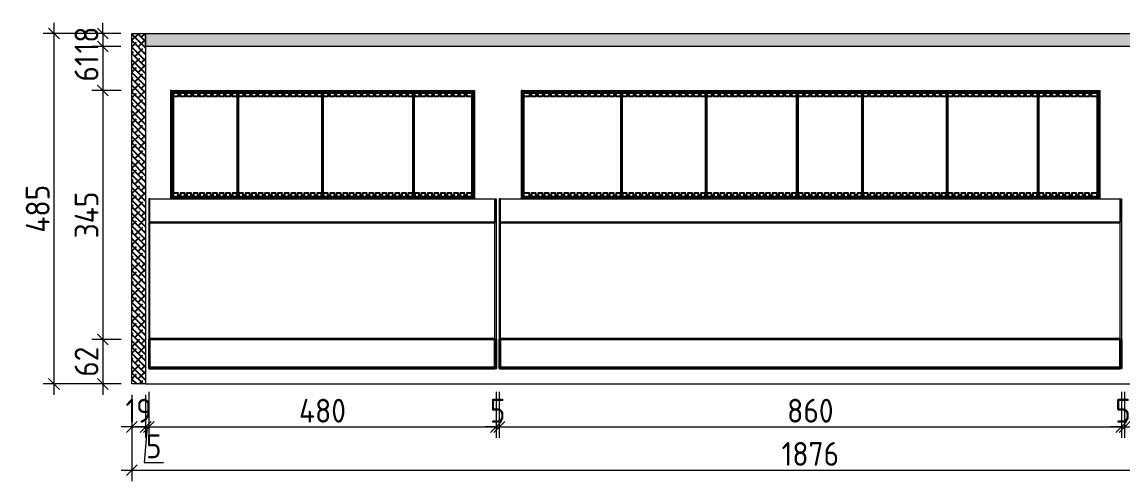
# Model space of a CAD drawing. Header units: millimetres. Extents: x 821127 to 828225, y -459861 to -454717.
# Drawn here: x 822189 to 823712, y -458760 to -458125 of the extents above; entities that cross this region are included whole.
import ezdxf

# ---------------------------------------------------------------- set-up
doc = ezdxf.new("R2010")
doc.units = ezdxf.units.MM
doc.header["$LTSCALE"] = 5
doc.header["$MEASUREMENT"] = 0
doc.header["$PDMODE"] = 35
for name, color, linetype in [('Acrylic - opal', 9, 'Continuous'), ('DIM-15', 1, 'Continuous'), ('HATCH', 8, 'Continuous')]:
    doc.layers.add(name, color=color, linetype=linetype)
doc.layers.add('MDF', color=41, linetype='Continuous', lineweight=0)
doc.layers.add('METAL', color=6, linetype='Continuous', lineweight=0)
doc.styles.add('ISOCP', font='isocp.shx')
doc.dimstyles.new('DL - 15', dxfattribs={"dimscale": 15, "dimtxt": 2.2, "dimasz": 1, "dimexe": 1, "dimexo": 1, "dimgap": 0.4, "dimtad": 1, "dimdec": 0, "dimdsep": 46, "dimtxsty": 'ISOCP', "dimblk": 'OBLIQUE', "dimcen": 0.5, "dimdle": 1, "dimclrd": 256, "dimclre": 256, "dimclrt": 2, "dimadec": 0, "dimazin": 2, "dimtfac": 1, "dimtdec": 0, "dimtix": 1, "dimtmove": 1, "dimatfit": 3, "dimldrblk": 'OPEN90', "dimfxl": 5, "dimfxlon": 1, "dimlwd": 9, "dimlwe": 9, "dimarcsym": 0})

# ---------------------------------------------------------------- blocks, each defined once
blk = doc.blocks.new('_OBLIQUE')
at = {"color": 0, "linetype": 'ByBlock', "lineweight": -2}
blk.add_line((-0.5, -0.5), (0.5, 0.5), dxfattribs=at)
blk = doc.blocks.new('*D53')
at = {"layer": 'Defpoints', "color": 0, "transparency": 16777216}
for p in [(822341.3, -458626), (824217.3, -458626), (824217.3, -458745.3)]:
    blk.add_point(p, dxfattribs=at)
at = {"layer": 'DIM-15', "lineweight": 9, "transparency": 16777216}
for p, q in [((822341.3, -458670.3), (822341.3, -458760.3)), ((824217.3, -458670.3), (824217.3, -458760.3)), ((822326.3, -458745.3), (824232.3, -458745.3))]:
    blk.add_line(p, q, dxfattribs=at)
at = {"layer": 'DIM-15', "lineweight": 9, "transparency": 16777216, "xscale": 15, "yscale": 15, "zscale": 15, "rotation": 180}
blk.add_blockref('_OBLIQUE', (822341.3, -458745.3), dxfattribs=at)
at = {"layer": 'DIM-15', "lineweight": 9, "transparency": 16777216, "xscale": 15, "yscale": 15, "zscale": 15}
blk.add_blockref('_OBLIQUE', (824217.3, -458745.3), dxfattribs=at)
at = {"layer": 'DIM-15', "color": 2, "transparency": 16777216, "insert": (823279.3, -458722.8), "char_height": 33, "attachment_point": 5, "style": 'ISOCP'}
blk.add_mtext('1876', dxfattribs=at)
blk = doc.blocks.new('_Open90')
at = {"color": 0, "linetype": 'ByBlock', "lineweight": -2}
for p, q in [((0, 0), (-1, 0)), ((-0.5, 0.5), (0, 0)), ((0, 0), (-0.5, -0.5))]:
    blk.add_line(p, q, dxfattribs=at)
blk = doc.blocks.new('*D54')
at = {"layer": 'Defpoints', "color": 0, "transparency": 16777216}
for p in [(822341.3, -458626), (822360.3, -458626), (822360.3, -458685.5)]:
    blk.add_point(p, dxfattribs=at)
at = {"layer": 'DIM-15', "lineweight": 9, "transparency": 16777216}
for p, q in [((822341.3, -458641), (822341.3, -458700.5)), ((822360.3, -458641), (822360.3, -458700.5)), ((822341.3, -458685.5), (822326.3, -458685.5)), ((822341.3, -458685.5), (822360.3, -458685.5)), ((822360.3, -458685.5), (822375.3, -458685.5))]:
    blk.add_line(p, q, dxfattribs=at)
at = {"layer": 'DIM-15', "lineweight": 9, "transparency": 16777216, "xscale": 15, "yscale": 15, "zscale": 15}
blk.add_blockref('_OBLIQUE', (822341.3, -458685.5), dxfattribs=at)
at = {"layer": 'DIM-15', "lineweight": 9, "transparency": 16777216, "xscale": 15, "yscale": 15, "zscale": 15, "rotation": 180}
blk.add_blockref('_OBLIQUE', (822360.3, -458685.5), dxfattribs=at)
at = {"layer": 'DIM-15', "color": 2, "transparency": 16777216, "insert": (822350.8, -458663), "char_height": 33, "attachment_point": 5, "style": 'ISOCP'}
blk.add_mtext('19', dxfattribs=at)
blk = doc.blocks.new('*D56')
at = {"layer": 'Defpoints', "color": 0, "transparency": 16777216}
for p in [(822341.3, -458564.4), (822301.1, -458626), (822341.3, -458626)]:
    blk.add_point(p, dxfattribs=at)
at = {"layer": 'DIM-15', "lineweight": 9, "transparency": 16777216}
for p, q in [((822301.1, -458549.4), (822301.1, -458641)), ((822326.3, -458564.4), (822286.1, -458564.4)), ((822326.3, -458626), (822286.1, -458626))]:
    blk.add_line(p, q, dxfattribs=at)
at = {"layer": 'DIM-15', "lineweight": 9, "transparency": 16777216, "xscale": 15, "yscale": 15, "zscale": 15}
for p, rotation in [((822301.1, -458564.4), 90), ((822301.1, -458626), 270)]:
    blk.add_blockref('_OBLIQUE', p, dxfattribs=dict(at, rotation=rotation))
at = {"layer": 'DIM-15', "color": 2, "transparency": 16777216, "insert": (822278.6, -458595.2), "char_height": 33, "attachment_point": 5, "rotation": 90, "style": 'ISOCP'}
blk.add_mtext('62', dxfattribs=at)
blk = doc.blocks.new('*D57')
at = {"layer": 'Defpoints', "color": 0, "transparency": 16777216}
for p in [(822341.3, -458141), (822233.6, -458626), (822341.3, -458626)]:
    blk.add_point(p, dxfattribs=at)
at = {"layer": 'DIM-15', "lineweight": 9, "transparency": 16777216}
for p, q in [((822233.6, -458126), (822233.6, -458641)), ((822308.6, -458141), (822218.6, -458141)), ((822308.6, -458626), (822218.6, -458626))]:
    blk.add_line(p, q, dxfattribs=at)
at = {"layer": 'DIM-15', "lineweight": 9, "transparency": 16777216, "xscale": 15, "yscale": 15, "zscale": 15}
for p, rotation in [((822233.6, -458141), 90), ((822233.6, -458626), 270)]:
    blk.add_blockref('_OBLIQUE', p, dxfattribs=dict(at, rotation=rotation))
at = {"layer": 'DIM-15', "color": 2, "transparency": 16777216, "insert": (822211.1, -458383.5), "char_height": 33, "attachment_point": 5, "rotation": 90, "style": 'ISOCP'}
blk.add_mtext('485', dxfattribs=at)
blk = doc.blocks.new('*D96')
at = {"layer": 'Defpoints', "color": 0, "transparency": 16777216}
for p in [(822360.3, -458626), (822364.8, -458626), (822364.8, -458685.5)]:
    blk.add_point(p, dxfattribs=at)
at = {"layer": 'DIM-15', "lineweight": 9, "transparency": 16777216}
for p, q in [((822360.3, -458641), (822360.3, -458700.5)), ((822364.8, -458641), (822364.8, -458700.5)), ((822360.3, -458685.5), (822345.3, -458685.5)), ((822362.5, -458685.5), (822358.3, -458734.7)), ((822360.3, -458685.5), (822364.8, -458685.5)), ((822360.3, -458685.5), (822364.8, -458685.5)), ((822364.8, -458685.5), (822379.8, -458685.5)), ((822358.3, -458734.7), (822384.8, -458734.7))]:
    blk.add_line(p, q, dxfattribs=at)
at = {"layer": 'DIM-15', "lineweight": 9, "transparency": 16777216, "xscale": 15, "yscale": 15, "zscale": 15}
blk.add_blockref('_OBLIQUE', (822360.3, -458685.5), dxfattribs=at)
at = {"layer": 'DIM-15', "lineweight": 9, "transparency": 16777216, "xscale": 15, "yscale": 15, "zscale": 15, "rotation": 180}
blk.add_blockref('_OBLIQUE', (822364.8, -458685.5), dxfattribs=at)
at = {"layer": 'DIM-15', "color": 2, "transparency": 16777216, "insert": (822371.5, -458712.2), "char_height": 33, "attachment_point": 5, "style": 'ISOCP'}
blk.add_mtext('5', dxfattribs=at)
blk = doc.blocks.new('*D58')
at = {"layer": 'Defpoints', "color": 0, "transparency": 16777216}
for p in [(822341.26119, -458141.04624), (822301.11093, -458159.04624), (822341.26119, -458159.04624)]:
    blk.add_point(p, dxfattribs=at)
at = {"layer": 'DIM-15', "lineweight": 9, "transparency": 16777216}
for p, q in [((822301.11093, -458141.04624), (822301.11093, -458126.04624)), ((822326.26119, -458141.04624), (822286.11093, -458141.04624)), ((822301.11093, -458141.04624), (822301.11093, -458159.04624)), ((822326.26119, -458159.04624), (822286.11093, -458159.04624)), ((822301.11093, -458159.04624), (822301.11093, -458174.04624))]:
    blk.add_line(p, q, dxfattribs=at)
at = {"layer": 'DIM-15', "lineweight": 9, "transparency": 16777216, "xscale": 15, "yscale": 15, "zscale": 15}
for p, rotation in [((822301.11093, -458141.04624), 270), ((822301.11093, -458159.04624), 90)]:
    blk.add_blockref('_OBLIQUE', p, dxfattribs=dict(at, rotation=rotation))
at = {"layer": 'DIM-15', "color": 2, "transparency": 16777216, "insert": (822278.61093, -458150.04624), "char_height": 33, "attachment_point": 5, "rotation": 90, "style": 'ISOCP'}
blk.add_mtext('18', dxfattribs=at)
blk = doc.blocks.new('*D59')
at = {"layer": 'Defpoints', "color": 0, "transparency": 16777216}
for p in [(822341.26119, -458159.04624), (822301.11093, -458219.81662), (822341.26119, -458219.81662)]:
    blk.add_point(p, dxfattribs=at)
at = {"layer": 'DIM-15', "lineweight": 9, "transparency": 16777216}
for p, q in [((822301.11093, -458144.04624), (822301.11093, -458234.81662)), ((822326.26119, -458159.04624), (822286.11093, -458159.04624)), ((822326.26119, -458219.81662), (822286.11093, -458219.81662))]:
    blk.add_line(p, q, dxfattribs=at)
at = {"layer": 'DIM-15', "lineweight": 9, "transparency": 16777216, "xscale": 15, "yscale": 15, "zscale": 15}
for p, rotation in [((822301.11093, -458159.04624), 90), ((822301.11093, -458219.81662), 270)]:
    blk.add_blockref('_OBLIQUE', p, dxfattribs=dict(at, rotation=rotation))
at = {"layer": 'DIM-15', "color": 2, "transparency": 16777216, "insert": (822278.61093, -458189.43143), "char_height": 33, "attachment_point": 5, "rotation": 90, "style": 'ISOCP'}
blk.add_mtext('61', dxfattribs=at)
blk = doc.blocks.new('*D60')
at = {"layer": 'Defpoints', "color": 0, "transparency": 16777216}
for p in [(822341.3, -458219.8), (822301.1, -458564.4), (822341.3, -458564.4)]:
    blk.add_point(p, dxfattribs=at)
at = {"layer": 'DIM-15', "lineweight": 9, "transparency": 16777216}
for p, q in [((822301.1, -458204.8), (822301.1, -458579.4)), ((822326.3, -458219.8), (822286.1, -458219.8)), ((822326.3, -458564.4), (822286.1, -458564.4))]:
    blk.add_line(p, q, dxfattribs=at)
at = {"layer": 'DIM-15', "lineweight": 9, "transparency": 16777216, "xscale": 15, "yscale": 15, "zscale": 15}
for p, rotation in [((822301.1, -458219.8), 90), ((822301.1, -458564.4), 270)]:
    blk.add_blockref('_OBLIQUE', p, dxfattribs=dict(at, rotation=rotation))
at = {"layer": 'DIM-15', "color": 2, "transparency": 16777216, "insert": (822278.6, -458392.1), "char_height": 33, "attachment_point": 5, "rotation": 90, "style": 'ISOCP'}
blk.add_mtext('345', dxfattribs=at)
blk = doc.blocks.new('*D103')
at = {"layer": 'Defpoints', "color": 0, "transparency": 16777216}
for p in [(822364.8, -458622.1), (822844.8, -458622.1), (822844.8, -458685.5)]:
    blk.add_point(p, dxfattribs=at)
at = {"layer": 'DIM-15', "lineweight": 9, "transparency": 16777216}
for p, q in [((822364.8, -458637.1), (822364.8, -458700.5)), ((822844.8, -458637.1), (822844.8, -458700.5)), ((822349.8, -458685.5), (822859.8, -458685.5))]:
    blk.add_line(p, q, dxfattribs=at)
at = {"layer": 'DIM-15', "lineweight": 9, "transparency": 16777216, "xscale": 15, "yscale": 15, "zscale": 15, "rotation": 180}
blk.add_blockref('_OBLIQUE', (822364.8, -458685.5), dxfattribs=at)
at = {"layer": 'DIM-15', "lineweight": 9, "transparency": 16777216, "xscale": 15, "yscale": 15, "zscale": 15}
blk.add_blockref('_OBLIQUE', (822844.8, -458685.5), dxfattribs=at)
at = {"layer": 'DIM-15', "color": 2, "transparency": 16777216, "insert": (822604.8, -458663), "char_height": 33, "attachment_point": 5, "style": 'ISOCP'}
blk.add_mtext('480', dxfattribs=at)
blk = doc.blocks.new('*D104')
at = {"layer": 'Defpoints', "color": 0, "transparency": 16777216}
for p in [(822844.8, -458622.1), (822849.3, -458622.1), (822849.3, -458685.5)]:
    blk.add_point(p, dxfattribs=at)
at = {"layer": 'DIM-15', "lineweight": 9, "transparency": 16777216}
for p, q in [((822844.8, -458637.1), (822844.8, -458700.5)), ((822849.3, -458637.1), (822849.3, -458700.5)), ((822844.8, -458685.5), (822829.8, -458685.5)), ((822844.8, -458685.5), (822849.3, -458685.5)), ((822849.3, -458685.5), (822864.3, -458685.5))]:
    blk.add_line(p, q, dxfattribs=at)
at = {"layer": 'DIM-15', "lineweight": 9, "transparency": 16777216, "xscale": 15, "yscale": 15, "zscale": 15}
blk.add_blockref('_OBLIQUE', (822844.8, -458685.5), dxfattribs=at)
at = {"layer": 'DIM-15', "lineweight": 9, "transparency": 16777216, "xscale": 15, "yscale": 15, "zscale": 15, "rotation": 180}
blk.add_blockref('_OBLIQUE', (822849.3, -458685.5), dxfattribs=at)
at = {"layer": 'DIM-15', "color": 2, "transparency": 16777216, "insert": (822847, -458663), "char_height": 33, "attachment_point": 5, "style": 'ISOCP'}
blk.add_mtext('5', dxfattribs=at)
blk = doc.blocks.new('*D105')
at = {"layer": 'Defpoints', "color": 0, "transparency": 16777216}
for p in [(822849.3, -458622.1), (823709.3, -458622.1), (823709.3, -458685.5)]:
    blk.add_point(p, dxfattribs=at)
at = {"layer": 'DIM-15', "lineweight": 9, "transparency": 16777216}
for p, q in [((822849.3, -458637.1), (822849.3, -458700.5)), ((823709.3, -458637.1), (823709.3, -458700.5)), ((822834.3, -458685.5), (823724.3, -458685.5))]:
    blk.add_line(p, q, dxfattribs=at)
at = {"layer": 'DIM-15', "lineweight": 9, "transparency": 16777216, "xscale": 15, "yscale": 15, "zscale": 15, "rotation": 180}
blk.add_blockref('_OBLIQUE', (822849.3, -458685.5), dxfattribs=at)
at = {"layer": 'DIM-15', "lineweight": 9, "transparency": 16777216, "xscale": 15, "yscale": 15, "zscale": 15}
blk.add_blockref('_OBLIQUE', (823709.3, -458685.5), dxfattribs=at)
at = {"layer": 'DIM-15', "color": 2, "transparency": 16777216, "insert": (823279.3, -458663), "char_height": 33, "attachment_point": 5, "style": 'ISOCP'}
blk.add_mtext('860', dxfattribs=at)
blk = doc.blocks.new('*D106')
at = {"layer": 'Defpoints', "color": 0, "transparency": 16777216}
for p in [(823709.3, -458622.1), (823713.8, -458622.1), (823713.8, -458685.5)]:
    blk.add_point(p, dxfattribs=at)
at = {"layer": 'DIM-15', "lineweight": 9, "transparency": 16777216}
for p, q in [((823709.3, -458637.1), (823709.3, -458700.5)), ((823713.8, -458637.1), (823713.8, -458700.5)), ((823709.3, -458685.5), (823694.3, -458685.5)), ((823709.3, -458685.5), (823713.8, -458685.5)), ((823713.8, -458685.5), (823728.8, -458685.5))]:
    blk.add_line(p, q, dxfattribs=at)
at = {"layer": 'DIM-15', "lineweight": 9, "transparency": 16777216, "xscale": 15, "yscale": 15, "zscale": 15}
blk.add_blockref('_OBLIQUE', (823709.3, -458685.5), dxfattribs=at)
at = {"layer": 'DIM-15', "lineweight": 9, "transparency": 16777216, "xscale": 15, "yscale": 15, "zscale": 15, "rotation": 180}
blk.add_blockref('_OBLIQUE', (823713.8, -458685.5), dxfattribs=at)
at = {"layer": 'DIM-15', "color": 2, "transparency": 16777216, "insert": (823711.5, -458663), "char_height": 33, "attachment_point": 5, "style": 'ISOCP'}
blk.add_mtext('5', dxfattribs=at)
blk = doc.blocks.new('*D107')
at = {"layer": 'Defpoints', "color": 0, "transparency": 16777216}
for p in [(822844.8, -458622.1), (822849.3, -458622.1), (822849.3, -458685.5)]:
    blk.add_point(p, dxfattribs=at)
at = {"layer": 'DIM-15', "lineweight": 9, "transparency": 16777216}
for p, q in [((822844.8, -458637.1), (822844.8, -458700.5)), ((822849.3, -458637.1), (822849.3, -458700.5)), ((822844.8, -458685.5), (822829.8, -458685.5)), ((822844.8, -458685.5), (822849.3, -458685.5)), ((822849.3, -458685.5), (822864.3, -458685.5))]:
    blk.add_line(p, q, dxfattribs=at)
at = {"layer": 'DIM-15', "lineweight": 9, "transparency": 16777216, "xscale": 15, "yscale": 15, "zscale": 15}
blk.add_blockref('_OBLIQUE', (822844.8, -458685.5), dxfattribs=at)
at = {"layer": 'DIM-15', "lineweight": 9, "transparency": 16777216, "xscale": 15, "yscale": 15, "zscale": 15, "rotation": 180}
blk.add_blockref('_OBLIQUE', (822849.3, -458685.5), dxfattribs=at)
at = {"layer": 'DIM-15', "color": 2, "transparency": 16777216, "insert": (822847, -458663), "char_height": 33, "attachment_point": 5, "style": 'ISOCP'}
blk.add_mtext('5', dxfattribs=at)
blk = doc.blocks.new('*D101')
at = {"layer": 'Defpoints', "color": 0, "transparency": 16777216}
for p in [(823709.3, -458622.1), (823713.8, -458622.1), (823713.8, -458685.5)]:
    blk.add_point(p, dxfattribs=at)
at = {"layer": 'DIM-15', "lineweight": 9, "transparency": 16777216}
for p, q in [((823709.3, -458637.1), (823709.3, -458700.5)), ((823713.8, -458637.1), (823713.8, -458700.5)), ((823709.3, -458685.5), (823694.3, -458685.5)), ((823709.3, -458685.5), (823713.8, -458685.5)), ((823713.8, -458685.5), (823728.8, -458685.5))]:
    blk.add_line(p, q, dxfattribs=at)
at = {"layer": 'DIM-15', "lineweight": 9, "transparency": 16777216, "xscale": 15, "yscale": 15, "zscale": 15}
blk.add_blockref('_OBLIQUE', (823709.3, -458685.5), dxfattribs=at)
at = {"layer": 'DIM-15', "lineweight": 9, "transparency": 16777216, "xscale": 15, "yscale": 15, "zscale": 15, "rotation": 180}
blk.add_blockref('_OBLIQUE', (823713.8, -458685.5), dxfattribs=at)
at = {"layer": 'DIM-15', "color": 2, "transparency": 16777216, "insert": (823711.5, -458663), "char_height": 33, "attachment_point": 5, "style": 'ISOCP'}
blk.add_mtext('5', dxfattribs=at)
blk = doc.blocks.new('*D102')
at = {"layer": 'Defpoints', "color": 0, "transparency": 16777216}
for p in [(823713.8, -458622.1), (824193.8, -458622.1), (824193.8, -458685.5)]:
    blk.add_point(p, dxfattribs=at)
at = {"layer": 'DIM-15', "lineweight": 9, "transparency": 16777216}
for p, q in [((823713.8, -458637.1), (823713.8, -458700.5)), ((824193.8, -458637.1), (824193.8, -458700.5)), ((823698.8, -458685.5), (824208.8, -458685.5))]:
    blk.add_line(p, q, dxfattribs=at)
at = {"layer": 'DIM-15', "lineweight": 9, "transparency": 16777216, "xscale": 15, "yscale": 15, "zscale": 15, "rotation": 180}
blk.add_blockref('_OBLIQUE', (823713.8, -458685.5), dxfattribs=at)
at = {"layer": 'DIM-15', "lineweight": 9, "transparency": 16777216, "xscale": 15, "yscale": 15, "zscale": 15}
blk.add_blockref('_OBLIQUE', (824193.8, -458685.5), dxfattribs=at)
at = {"layer": 'DIM-15', "color": 2, "transparency": 16777216, "insert": (823953.8, -458663), "char_height": 33, "attachment_point": 5, "style": 'ISOCP'}
blk.add_mtext('480', dxfattribs=at)

msp = doc.modelspace()

# ---------------------------------------------------------------- hatches: boundary and pattern name
at = {"layer": 'HATCH'}
h = msp.add_hatch(dxfattribs=at)
h.set_pattern_fill('ANSI38', color=256, scale=50, angle=270, style=0)
h.set_pattern_definition([(315, (-2.008, -975.1586), (4.419417382, 4.419417382), []), (45, (-2.008, -975.1586), (4.419417382, 13.258252147), [15.625, -9.375])])
h.paths.add_polyline_path([(822341.3, -458141), (822360.3, -458141), (822360.3, -458626), (822341.3, -458626)])
h = msp.add_hatch(dxfattribs=at)
h.set_pattern_fill('ANSI38', color=256, scale=50, angle=270, style=0)
h.set_pattern_definition([(315, (-0.008, -985.1586), (4.419417382, 4.419417382), []), (45, (-0.008, -985.1586), (4.419417382, 13.258252147), [15.625, -9.375])])
h.paths.add_polyline_path([(822360.3, -458141), (824198.3, -458141), (824198.3, -458159), (822360.3, -458159)])

# ---------------------------------------------------------------- linework, layer by layer
at = {"layer": 'Acrylic - opal'}
for points in [[(822396.3, -458221.3), (822398.3, -458223.3), (822398.3, -458367.1), (822396.3, -458369.1)], [(822396.3, -458221.3), (822813.3, -458221.3), (822811.3, -458223.3), (822398.3, -458223.3)], [(822813.3, -458221.3), (822811.3, -458223.3), (822811.3, -458367.1), (822813.3, -458369.1)], [(822880.8, -458221.3), (822882.8, -458223.3), (822882.8, -458367.1), (822880.8, -458369.1)], [(822880.8, -458221.3), (823677.8, -458221.3), (823675.8, -458223.3), (822882.8, -458223.3)], [(823677.8, -458221.3), (823675.8, -458223.3), (823675.8, -458367.1), (823677.8, -458369.1)], [(822489.3, -458225.3), (822486.3, -458225.3), (822486.3, -458228.3), (822480.3, -458228.3), (822480.3, -458225.3), (822477.3, -458225.3), (822477.3, -458228.3), (822471.3, -458228.3), (822471.3, -458225.3), (822468.3, -458225.3), (822468.3, -458228.3), (822462.3, -458228.3), (822462.3, -458225.3), (822459.3, -458225.3), (822459.3, -458228.3), (822453.3, -458228.3), (822453.3, -458225.3), (822450.3, -458225.3), (822450.3, -458228.3), (822444.3, -458228.3), (822444.3, -458225.3), (822441.3, -458225.3), (822441.3, -458228.3), (822435.3, -458228.3), (822435.3, -458225.3), (822432.3, -458225.3), (822432.3, -458228.3), (822426.3, -458228.3), (822426.3, -458225.3), (822423.3, -458225.3), (822423.3, -458228.3), (822417.3, -458228.3), (822417.3, -458225.3), (822414.3, -458225.3), (822414.3, -458228.3), (822408.3, -458228.3), (822408.3, -458225.3), (822405.3, -458225.3), (822405.3, -458228.3), (822398.3, -458228.3), (822398.3, -458223.3), (822811.3, -458223.3), (822811.3, -458228.3), (822804.3, -458228.3), (822804.3, -458225.3), (822801.3, -458225.3), (822801.3, -458228.3), (822795.3, -458228.3), (822795.3, -458225.3), (822792.3, -458225.3), (822792.3, -458228.3), (822786.3, -458228.3), (822786.3, -458225.3), (822783.3, -458225.3), (822783.3, -458228.3), (822777.3, -458228.3), (822777.3, -458225.3), (822774.3, -458225.3), (822774.3, -458228.3), (822768.3, -458228.3), (822768.3, -458225.3), (822765.3, -458225.3), (822765.3, -458228.3), (822759.3, -458228.3), (822759.3, -458225.3), (822756.3, -458225.3), (822756.3, -458228.3), (822750.3, -458228.3), (822750.3, -458225.3), (822747.3, -458225.3), (822747.3, -458228.3), (822741.3, -458228.3), (822741.3, -458225.3), (822738.3, -458225.3), (822738.3, -458228.3), (822732.3, -458228.3), (822732.3, -458225.3), (822729.3, -458225.3), (822729.3, -458228.3), (822723.3, -458228.3), (822723.3, -458225.3), (822720.3, -458225.3), (822720.3, -458228.3), (822714.3, -458228.3), (822714.3, -458225.3), (822711.3, -458225.3), (822711.3, -458228.3), (822705.3, -458228.3), (822705.3, -458225.3), (822702.3, -458225.3), (822702.3, -458228.3), (822696.3, -458228.3), (822696.3, -458225.3), (822693.3, -458225.3), (822693.3, -458228.3), (822687.3, -458228.3), (822687.3, -458225.3), (822684.3, -458225.3), (822684.3, -458228.3), (822678.3, -458228.3), (822678.3, -458225.3), (822675.3, -458225.3), (822675.3, -458228.3), (822669.3, -458228.3), (822669.3, -458225.3), (822666.3, -458225.3), (822666.3, -458228.3), (822660.3, -458228.3), (822660.3, -458225.3), (822657.3, -458225.3), (822657.3, -458228.3), (822651.3, -458228.3), (822651.3, -458225.3), (822648.3, -458225.3), (822648.3, -458228.3), (822642.3, -458228.3), (822642.3, -458225.3), (822639.3, -458225.3), (822639.3, -458228.3), (822633.3, -458228.3), (822633.3, -458225.3), (822630.3, -458225.3), (822630.3, -458228.3), (822624.3, -458228.3), (822624.3, -458225.3), (822621.3, -458225.3), (822621.3, -458228.3), (822615.3, -458228.3), (822615.3, -458225.3), (822612.3, -458225.3), (822612.3, -458228.3), (822606.3, -458228.3), (822606.3, -458225.3), (822603.3, -458225.3), (822603.3, -458228.3), (822597.3, -458228.3), (822597.3, -458225.3), (822594.3, -458225.3), (822594.3, -458228.3), (822588.3, -458228.3), (822588.3, -458225.3), (822585.3, -458225.3), (822585.3, -458228.3), (822579.3, -458228.3), (822579.3, -458225.3), (822576.3, -458225.3), (822576.3, -458228.3), (822570.3, -458228.3), (822570.3, -458225.3), (822567.3, -458225.3), (822567.3, -458228.3), (822561.3, -458228.3), (822561.3, -458225.3), (822558.3, -458225.3), (822558.3, -458228.3), (822552.3, -458228.3), (822552.3, -458225.3), (822549.3, -458225.3), (822549.3, -458228.3), (822543.3, -458228.3), (822543.3, -458225.3), (822540.3, -458225.3), (822540.3, -458228.3), (822534.3, -458228.3), (822534.3, -458225.3), (822531.3, -458225.3), (822531.3, -458228.3), (822525.3, -458228.3), (822525.3, -458225.3), (822522.3, -458225.3), (822522.3, -458228.3), (822516.3, -458228.3), (822516.3, -458225.3), (822513.3, -458225.3), (822513.3, -458228.3), (822507.3, -458228.3), (822507.3, -458225.3), (822504.3, -458225.3), (822504.3, -458228.3), (822498.3, -458228.3), (822498.3, -458225.3), (822495.3, -458225.3), (822495.3, -458228.3), (822489.3, -458228.3)], [(822486.8, -458364.8), (822488.8, -458364.8), (822488.8, -458225.6), (822486.8, -458225.6)], [(822603.8, -458364.8), (822605.8, -458364.8), (822605.8, -458225.6), (822603.8, -458225.6)], [(822729.8, -458364.8), (822731.8, -458364.8), (822731.8, -458225.6), (822729.8, -458225.6)], [(823343.8, -458228.3), (823343.8, -458225.3), (823340.8, -458225.3), (823340.8, -458228.3), (823334.8, -458228.3), (823334.8, -458225.3), (823331.8, -458225.3), (823331.8, -458228.3), (823325.8, -458228.3), (823325.8, -458225.3), (823322.8, -458225.3), (823322.8, -458228.3), (823316.8, -458228.3), (823316.8, -458225.3), (823313.8, -458225.3), (823313.8, -458228.3), (823307.8, -458228.3), (823307.8, -458225.3), (823304.8, -458225.3), (823304.8, -458228.3), (823298.8, -458228.3), (823298.8, -458225.3), (823295.8, -458225.3), (823295.8, -458228.3), (823289.8, -458228.3), (823289.8, -458225.3), (823286.8, -458225.3), (823286.8, -458228.3), (823280.8, -458228.3), (823280.8, -458225.3), (823277.8, -458225.3), (823277.8, -458228.3), (823271.8, -458228.3), (823271.8, -458225.3), (823268.8, -458225.3), (823268.8, -458228.3), (823262.8, -458228.3), (823262.8, -458225.3), (823259.8, -458225.3), (823259.8, -458228.3), (823253.8, -458228.3), (823253.8, -458225.3), (823250.8, -458225.3), (823250.8, -458228.3), (823244.8, -458228.3), (823244.8, -458225.3), (823241.8, -458225.3), (823241.8, -458228.3), (823235.8, -458228.3), (823235.8, -458225.3), (823232.8, -458225.3), (823232.8, -458228.3), (823226.8, -458228.3), (823226.8, -458225.3), (823223.8, -458225.3), (823223.8, -458228.3), (823217.8, -458228.3), (823217.8, -458225.3), (823214.8, -458225.3), (823214.8, -458228.3), (823208.8, -458228.3), (823208.8, -458225.3), (823205.8, -458225.3), (823205.8, -458228.3), (823199.8, -458228.3), (823199.8, -458225.3), (823196.8, -458225.3), (823196.8, -458228.3), (823190.8, -458228.3), (823190.8, -458225.3), (823187.8, -458225.3), (823187.8, -458228.3), (823181.8, -458228.3), (823181.8, -458225.3), (823178.8, -458225.3), (823178.8, -458228.3), (823172.8, -458228.3), (823172.8, -458225.3), (823169.8, -458225.3), (823169.8, -458228.3), (823163.8, -458228.3), (823163.8, -458225.3), (823160.8, -458225.3), (823160.8, -458228.3), (823154.8, -458228.3), (823154.8, -458225.3), (823151.8, -458225.3), (823151.8, -458228.3), (823145.8, -458228.3), (823145.8, -458225.3), (823142.8, -458225.3), (823142.8, -458228.3), (823136.8, -458228.3), (823136.8, -458225.3), (823133.8, -458225.3), (823133.8, -458228.3), (823127.8, -458228.3), (823127.8, -458225.3), (823124.8, -458225.3), (823124.8, -458228.3), (823118.8, -458228.3), (823118.8, -458225.3), (823115.8, -458225.3), (823115.8, -458228.3), (823109.8, -458228.3), (823109.8, -458225.3), (823106.8, -458225.3), (823106.8, -458228.3), (823100.8, -458228.3), (823100.8, -458225.3), (823097.8, -458225.3), (823097.8, -458228.3), (823091.8, -458228.3), (823091.8, -458225.3), (823088.8, -458225.3), (823088.8, -458228.3), (823082.8, -458228.3), (823082.8, -458225.3), (823079.8, -458225.3), (823079.8, -458228.3), (823073.8, -458228.3), (823073.8, -458225.3), (823070.8, -458225.3), (823070.8, -458228.3), (823064.8, -458228.3), (823064.8, -458225.3), (823061.8, -458225.3), (823061.8, -458228.3), (823055.8, -458228.3), (823055.8, -458225.3), (823052.8, -458225.3), (823052.8, -458228.3), (823046.8, -458228.3), (823046.8, -458225.3), (823043.8, -458225.3), (823043.8, -458228.3), (823037.8, -458228.3), (823037.8, -458225.3), (823034.8, -458225.3), (823034.8, -458228.3), (823028.8, -458228.3), (823028.8, -458225.3), (823025.8, -458225.3), (823025.8, -458228.3), (823019.8, -458228.3), (823019.8, -458225.3), (823016.8, -458225.3), (823016.8, -458228.3), (823010.8, -458228.3), (823010.8, -458225.3), (823007.8, -458225.3), (823007.8, -458228.3), (823001.8, -458228.3), (823001.8, -458225.3), (822998.8, -458225.3), (822998.8, -458228.3), (822992.8, -458228.3), (822992.8, -458225.3), (822989.8, -458225.3), (822989.8, -458228.3), (822983.8, -458228.3), (822983.8, -458225.3), (822980.8, -458225.3), (822980.8, -458228.3), (822974.8, -458228.3), (822974.8, -458225.3), (822971.8, -458225.3), (822971.8, -458228.3), (822965.8, -458228.3), (822965.8, -458225.3), (822962.8, -458225.3), (822962.8, -458228.3), (822956.8, -458228.3), (822956.8, -458225.3), (822953.8, -458225.3), (822953.8, -458228.3), (822947.8, -458228.3), (822947.8, -458225.3), (822944.8, -458225.3), (822944.8, -458228.3), (822938.8, -458228.3), (822938.8, -458225.3), (822935.8, -458225.3), (822935.8, -458228.3), (822929.8, -458228.3), (822929.8, -458225.3), (822926.8, -458225.3), (822926.8, -458228.3), (822920.8, -458228.3), (822920.8, -458225.3), (822917.8, -458225.3), (822917.8, -458228.3), (822911.8, -458228.3), (822911.8, -458225.3), (822908.8, -458225.3), (822908.8, -458228.3), (822902.8, -458228.3), (822902.8, -458225.3), (822899.8, -458225.3), (822899.8, -458228.3), (822893.8, -458228.3), (822893.8, -458225.3), (822890.8, -458225.3), (822890.8, -458228.3), (822882.8, -458228.3), (822882.8, -458223.3), (823675.8, -458223.3), (823675.8, -458228.3), (823667.8, -458228.3), (823667.8, -458225.3), (823664.8, -458225.3), (823664.8, -458228.3), (823658.8, -458228.3), (823658.8, -458225.3), (823655.8, -458225.3), (823655.8, -458228.3), (823649.8, -458228.3), (823649.8, -458225.3), (823646.8, -458225.3), (823646.8, -458228.3), (823640.8, -458228.3), (823640.8, -458225.3), (823637.8, -458225.3), (823637.8, -458228.3), (823631.8, -458228.3), (823631.8, -458225.3), (823628.8, -458225.3), (823628.8, -458228.3), (823622.8, -458228.3), (823622.8, -458225.3), (823619.8, -458225.3), (823619.8, -458228.3), (823613.8, -458228.3), (823613.8, -458225.3), (823610.8, -458225.3), (823610.8, -458228.3), (823604.8, -458228.3), (823604.8, -458225.3), (823601.8, -458225.3), (823601.8, -458228.3), (823595.8, -458228.3), (823595.8, -458225.3), (823592.8, -458225.3), (823592.8, -458228.3), (823586.8, -458228.3), (823586.8, -458225.3), (823583.8, -458225.3), (823583.8, -458228.3), (823577.8, -458228.3), (823577.8, -458225.3), (823574.8, -458225.3), (823574.8, -458228.3), (823568.8, -458228.3), (823568.8, -458225.3), (823565.8, -458225.3), (823565.8, -458228.3), (823559.8, -458228.3), (823559.8, -458225.3), (823556.8, -458225.3), (823556.8, -458228.3), (823550.8, -458228.3), (823550.8, -458225.3), (823547.8, -458225.3), (823547.8, -458228.3), (823541.8, -458228.3), (823541.8, -458225.3), (823538.8, -458225.3), (823538.8, -458228.3), (823532.8, -458228.3), (823532.8, -458225.3), (823529.8, -458225.3), (823529.8, -458228.3), (823523.8, -458228.3), (823523.8, -458225.3), (823520.8, -458225.3), (823520.8, -458228.3), (823514.8, -458228.3), (823514.8, -458225.3), (823511.8, -458225.3), (823511.8, -458228.3), (823505.8, -458228.3), (823505.8, -458225.3), (823502.8, -458225.3), (823502.8, -458228.3), (823496.8, -458228.3), (823496.8, -458225.3), (823493.8, -458225.3), (823493.8, -458228.3), (823487.8, -458228.3), (823487.8, -458225.3), (823484.8, -458225.3), (823484.8, -458228.3), (823478.8, -458228.3), (823478.8, -458225.3), (823475.8, -458225.3), (823475.8, -458228.3), (823469.8, -458228.3), (823469.8, -458225.3), (823466.8, -458225.3), (823466.8, -458228.3), (823460.8, -458228.3), (823460.8, -458225.3), (823457.8, -458225.3), (823457.8, -458228.3), (823451.8, -458228.3), (823451.8, -458225.3), (823448.8, -458225.3), (823448.8, -458228.3), (823442.8, -458228.3), (823442.8, -458225.3), (823439.8, -458225.3), (823439.8, -458228.3), (823433.8, -458228.3), (823433.8, -458225.3), (823430.8, -458225.3), (823430.8, -458228.3), (823424.8, -458228.3), (823424.8, -458225.3), (823421.8, -458225.3), (823421.8, -458228.3), (823415.8, -458228.3), (823415.8, -458225.3), (823412.8, -458225.3), (823412.8, -458228.3), (823406.8, -458228.3), (823406.8, -458225.3), (823403.8, -458225.3), (823403.8, -458228.3), (823397.8, -458228.3), (823397.8, -458225.3), (823394.8, -458225.3), (823394.8, -458228.3), (823388.8, -458228.3), (823388.8, -458225.3), (823385.8, -458225.3), (823385.8, -458228.3), (823379.8, -458228.3), (823379.8, -458225.3), (823376.8, -458225.3), (823376.8, -458228.3), (823370.8, -458228.3), (823370.8, -458225.3), (823367.8, -458225.3), (823367.8, -458228.3), (823361.8, -458228.3), (823361.8, -458225.3), (823358.8, -458225.3), (823358.8, -458228.3), (823352.8, -458228.3), (823352.8, -458225.3), (823349.8, -458225.3), (823349.8, -458228.3)], [(823017.3, -458364.8), (823019.3, -458364.8), (823019.3, -458225.6), (823017.3, -458225.6)], [(823134.3, -458364.8), (823136.3, -458364.8), (823136.3, -458225.6), (823134.3, -458225.6)], [(823260.3, -458364.8), (823262.3, -458364.8), (823262.3, -458225.6), (823260.3, -458225.6)], [(823350.3, -458364.8), (823352.3, -458364.8), (823352.3, -458225.6), (823350.3, -458225.6)], [(823467.3, -458364.8), (823469.3, -458364.8), (823469.3, -458225.6), (823467.3, -458225.6)], [(823593.3, -458364.8), (823595.3, -458364.8), (823595.3, -458225.6), (823593.3, -458225.6)], [(822396.3, -458369.1), (822813.3, -458369.1), (822811.3, -458367.1), (822398.3, -458367.1)], [(822489.3, -458365.1), (822486.3, -458365.1), (822486.3, -458362.1), (822480.3, -458362.1), (822480.3, -458365.1), (822477.3, -458365.1), (822477.3, -458362.1), (822471.3, -458362.1), (822471.3, -458365.1), (822468.3, -458365.1), (822468.3, -458362.1), (822462.3, -458362.1), (822462.3, -458365.1), (822459.3, -458365.1), (822459.3, -458362.1), (822453.3, -458362.1), (822453.3, -458365.1), (822450.3, -458365.1), (822450.3, -458362.1), (822444.3, -458362.1), (822444.3, -458365.1), (822441.3, -458365.1), (822441.3, -458362.1), (822435.3, -458362.1), (822435.3, -458365.1), (822432.3, -458365.1), (822432.3, -458362.1), (822426.3, -458362.1), (822426.3, -458365.1), (822423.3, -458365.1), (822423.3, -458362.1), (822417.3, -458362.1), (822417.3, -458365.1), (822414.3, -458365.1), (822414.3, -458362.1), (822408.3, -458362.1), (822408.3, -458365.1), (822405.3, -458365.1), (822405.3, -458362.1), (822398.3, -458362.1), (822398.3, -458367.1), (822811.3, -458367.1), (822811.3, -458362.1), (822804.3, -458362.1), (822804.3, -458365.1), (822801.3, -458365.1), (822801.3, -458362.1), (822795.3, -458362.1), (822795.3, -458365.1), (822792.3, -458365.1), (822792.3, -458362.1), (822786.3, -458362.1), (822786.3, -458365.1), (822783.3, -458365.1), (822783.3, -458362.1), (822777.3, -458362.1), (822777.3, -458365.1), (822774.3, -458365.1), (822774.3, -458362.1), (822768.3, -458362.1), (822768.3, -458365.1), (822765.3, -458365.1), (822765.3, -458362.1), (822759.3, -458362.1), (822759.3, -458365.1), (822756.3, -458365.1), (822756.3, -458362.1), (822750.3, -458362.1), (822750.3, -458365.1), (822747.3, -458365.1), (822747.3, -458362.1), (822741.3, -458362.1), (822741.3, -458365.1), (822738.3, -458365.1), (822738.3, -458362.1), (822732.3, -458362.1), (822732.3, -458365.1), (822729.3, -458365.1), (822729.3, -458362.1), (822723.3, -458362.1), (822723.3, -458365.1), (822720.3, -458365.1), (822720.3, -458362.1), (822714.3, -458362.1), (822714.3, -458365.1), (822711.3, -458365.1), (822711.3, -458362.1), (822705.3, -458362.1), (822705.3, -458365.1), (822702.3, -458365.1), (822702.3, -458362.1), (822696.3, -458362.1), (822696.3, -458365.1), (822693.3, -458365.1), (822693.3, -458362.1), (822687.3, -458362.1), (822687.3, -458365.1), (822684.3, -458365.1), (822684.3, -458362.1), (822678.3, -458362.1), (822678.3, -458365.1), (822675.3, -458365.1), (822675.3, -458362.1), (822669.3, -458362.1), (822669.3, -458365.1), (822666.3, -458365.1), (822666.3, -458362.1), (822660.3, -458362.1), (822660.3, -458365.1), (822657.3, -458365.1), (822657.3, -458362.1), (822651.3, -458362.1), (822651.3, -458365.1), (822648.3, -458365.1), (822648.3, -458362.1), (822642.3, -458362.1), (822642.3, -458365.1), (822639.3, -458365.1), (822639.3, -458362.1), (822633.3, -458362.1), (822633.3, -458365.1), (822630.3, -458365.1), (822630.3, -458362.1), (822624.3, -458362.1), (822624.3, -458365.1), (822621.3, -458365.1), (822621.3, -458362.1), (822615.3, -458362.1), (822615.3, -458365.1), (822612.3, -458365.1), (822612.3, -458362.1), (822606.3, -458362.1), (822606.3, -458365.1), (822603.3, -458365.1), (822603.3, -458362.1), (822597.3, -458362.1), (822597.3, -458365.1), (822594.3, -458365.1), (822594.3, -458362.1), (822588.3, -458362.1), (822588.3, -458365.1), (822585.3, -458365.1), (822585.3, -458362.1), (822579.3, -458362.1), (822579.3, -458365.1), (822576.3, -458365.1), (822576.3, -458362.1), (822570.3, -458362.1), (822570.3, -458365.1), (822567.3, -458365.1), (822567.3, -458362.1), (822561.3, -458362.1), (822561.3, -458365.1), (822558.3, -458365.1), (822558.3, -458362.1), (822552.3, -458362.1), (822552.3, -458365.1), (822549.3, -458365.1), (822549.3, -458362.1), (822543.3, -458362.1), (822543.3, -458365.1), (822540.3, -458365.1), (822540.3, -458362.1), (822534.3, -458362.1), (822534.3, -458365.1), (822531.3, -458365.1), (822531.3, -458362.1), (822525.3, -458362.1), (822525.3, -458365.1), (822522.3, -458365.1), (822522.3, -458362.1), (822516.3, -458362.1), (822516.3, -458365.1), (822513.3, -458365.1), (822513.3, -458362.1), (822507.3, -458362.1), (822507.3, -458365.1), (822504.3, -458365.1), (822504.3, -458362.1), (822498.3, -458362.1), (822498.3, -458365.1), (822495.3, -458365.1), (822495.3, -458362.1), (822489.3, -458362.1)], [(822880.8, -458369.1), (823677.8, -458369.1), (823675.8, -458367.1), (822882.8, -458367.1)], [(823343.8, -458362.1), (823343.8, -458365.1), (823340.8, -458365.1), (823340.8, -458362.1), (823334.8, -458362.1), (823334.8, -458365.1), (823331.8, -458365.1), (823331.8, -458362.1), (823325.8, -458362.1), (823325.8, -458365.1), (823322.8, -458365.1), (823322.8, -458362.1), (823316.8, -458362.1), (823316.8, -458365.1), (823313.8, -458365.1), (823313.8, -458362.1), (823307.8, -458362.1), (823307.8, -458365.1), (823304.8, -458365.1), (823304.8, -458362.1), (823298.8, -458362.1), (823298.8, -458365.1), (823295.8, -458365.1), (823295.8, -458362.1), (823289.8, -458362.1), (823289.8, -458365.1), (823286.8, -458365.1), (823286.8, -458362.1), (823280.8, -458362.1), (823280.8, -458365.1), (823277.8, -458365.1), (823277.8, -458362.1), (823271.8, -458362.1), (823271.8, -458365.1), (823268.8, -458365.1), (823268.8, -458362.1), (823262.8, -458362.1), (823262.8, -458365.1), (823259.8, -458365.1), (823259.8, -458362.1), (823253.8, -458362.1), (823253.8, -458365.1), (823250.8, -458365.1), (823250.8, -458362.1), (823244.8, -458362.1), (823244.8, -458365.1), (823241.8, -458365.1), (823241.8, -458362.1), (823235.8, -458362.1), (823235.8, -458365.1), (823232.8, -458365.1), (823232.8, -458362.1), (823226.8, -458362.1), (823226.8, -458365.1), (823223.8, -458365.1), (823223.8, -458362.1), (823217.8, -458362.1), (823217.8, -458365.1), (823214.8, -458365.1), (823214.8, -458362.1), (823208.8, -458362.1), (823208.8, -458365.1), (823205.8, -458365.1), (823205.8, -458362.1), (823199.8, -458362.1), (823199.8, -458365.1), (823196.8, -458365.1), (823196.8, -458362.1), (823190.8, -458362.1), (823190.8, -458365.1), (823187.8, -458365.1), (823187.8, -458362.1), (823181.8, -458362.1), (823181.8, -458365.1), (823178.8, -458365.1), (823178.8, -458362.1), (823172.8, -458362.1), (823172.8, -458365.1), (823169.8, -458365.1), (823169.8, -458362.1), (823163.8, -458362.1), (823163.8, -458365.1), (823160.8, -458365.1), (823160.8, -458362.1), (823154.8, -458362.1), (823154.8, -458365.1), (823151.8, -458365.1), (823151.8, -458362.1), (823145.8, -458362.1), (823145.8, -458365.1), (823142.8, -458365.1), (823142.8, -458362.1), (823136.8, -458362.1), (823136.8, -458365.1), (823133.8, -458365.1), (823133.8, -458362.1), (823127.8, -458362.1), (823127.8, -458365.1), (823124.8, -458365.1), (823124.8, -458362.1), (823118.8, -458362.1), (823118.8, -458365.1), (823115.8, -458365.1), (823115.8, -458362.1), (823109.8, -458362.1), (823109.8, -458365.1), (823106.8, -458365.1), (823106.8, -458362.1), (823100.8, -458362.1), (823100.8, -458365.1), (823097.8, -458365.1), (823097.8, -458362.1), (823091.8, -458362.1), (823091.8, -458365.1), (823088.8, -458365.1), (823088.8, -458362.1), (823082.8, -458362.1), (823082.8, -458365.1), (823079.8, -458365.1), (823079.8, -458362.1), (823073.8, -458362.1), (823073.8, -458365.1), (823070.8, -458365.1), (823070.8, -458362.1), (823064.8, -458362.1), (823064.8, -458365.1), (823061.8, -458365.1), (823061.8, -458362.1), (823055.8, -458362.1), (823055.8, -458365.1), (823052.8, -458365.1), (823052.8, -458362.1), (823046.8, -458362.1), (823046.8, -458365.1), (823043.8, -458365.1), (823043.8, -458362.1), (823037.8, -458362.1), (823037.8, -458365.1), (823034.8, -458365.1), (823034.8, -458362.1), (823028.8, -458362.1), (823028.8, -458365.1), (823025.8, -458365.1), (823025.8, -458362.1), (823019.8, -458362.1), (823019.8, -458365.1), (823016.8, -458365.1), (823016.8, -458362.1), (823010.8, -458362.1), (823010.8, -458365.1), (823007.8, -458365.1), (823007.8, -458362.1), (823001.8, -458362.1), (823001.8, -458365.1), (822998.8, -458365.1), (822998.8, -458362.1), (822992.8, -458362.1), (822992.8, -458365.1), (822989.8, -458365.1), (822989.8, -458362.1), (822983.8, -458362.1), (822983.8, -458365.1), (822980.8, -458365.1), (822980.8, -458362.1), (822974.8, -458362.1), (822974.8, -458365.1), (822971.8, -458365.1), (822971.8, -458362.1), (822965.8, -458362.1), (822965.8, -458365.1), (822962.8, -458365.1), (822962.8, -458362.1), (822956.8, -458362.1), (822956.8, -458365.1), (822953.8, -458365.1), (822953.8, -458362.1), (822947.8, -458362.1), (822947.8, -458365.1), (822944.8, -458365.1), (822944.8, -458362.1), (822938.8, -458362.1), (822938.8, -458365.1), (822935.8, -458365.1), (822935.8, -458362.1), (822929.8, -458362.1), (822929.8, -458365.1), (822926.8, -458365.1), (822926.8, -458362.1), (822920.8, -458362.1), (822920.8, -458365.1), (822917.8, -458365.1), (822917.8, -458362.1), (822911.8, -458362.1), (822911.8, -458365.1), (822908.8, -458365.1), (822908.8, -458362.1), (822902.8, -458362.1), (822902.8, -458365.1), (822899.8, -458365.1), (822899.8, -458362.1), (822893.8, -458362.1), (822893.8, -458365.1), (822890.8, -458365.1), (822890.8, -458362.1), (822882.8, -458362.1), (822882.8, -458367.1), (823675.8, -458367.1), (823675.8, -458362.1), (823667.8, -458362.1), (823667.8, -458365.1), (823664.8, -458365.1), (823664.8, -458362.1), (823658.8, -458362.1), (823658.8, -458365.1), (823655.8, -458365.1), (823655.8, -458362.1), (823649.8, -458362.1), (823649.8, -458365.1), (823646.8, -458365.1), (823646.8, -458362.1), (823640.8, -458362.1), (823640.8, -458365.1), (823637.8, -458365.1), (823637.8, -458362.1), (823631.8, -458362.1), (823631.8, -458365.1), (823628.8, -458365.1), (823628.8, -458362.1), (823622.8, -458362.1), (823622.8, -458365.1), (823619.8, -458365.1), (823619.8, -458362.1), (823613.8, -458362.1), (823613.8, -458365.1), (823610.8, -458365.1), (823610.8, -458362.1), (823604.8, -458362.1), (823604.8, -458365.1), (823601.8, -458365.1), (823601.8, -458362.1), (823595.8, -458362.1), (823595.8, -458365.1), (823592.8, -458365.1), (823592.8, -458362.1), (823586.8, -458362.1), (823586.8, -458365.1), (823583.8, -458365.1), (823583.8, -458362.1), (823577.8, -458362.1), (823577.8, -458365.1), (823574.8, -458365.1), (823574.8, -458362.1), (823568.8, -458362.1), (823568.8, -458365.1), (823565.8, -458365.1), (823565.8, -458362.1), (823559.8, -458362.1), (823559.8, -458365.1), (823556.8, -458365.1), (823556.8, -458362.1), (823550.8, -458362.1), (823550.8, -458365.1), (823547.8, -458365.1), (823547.8, -458362.1), (823541.8, -458362.1), (823541.8, -458365.1), (823538.8, -458365.1), (823538.8, -458362.1), (823532.8, -458362.1), (823532.8, -458365.1), (823529.8, -458365.1), (823529.8, -458362.1), (823523.8, -458362.1), (823523.8, -458365.1), (823520.8, -458365.1), (823520.8, -458362.1), (823514.8, -458362.1), (823514.8, -458365.1), (823511.8, -458365.1), (823511.8, -458362.1), (823505.8, -458362.1), (823505.8, -458365.1), (823502.8, -458365.1), (823502.8, -458362.1), (823496.8, -458362.1), (823496.8, -458365.1), (823493.8, -458365.1), (823493.8, -458362.1), (823487.8, -458362.1), (823487.8, -458365.1), (823484.8, -458365.1), (823484.8, -458362.1), (823478.8, -458362.1), (823478.8, -458365.1), (823475.8, -458365.1), (823475.8, -458362.1), (823469.8, -458362.1), (823469.8, -458365.1), (823466.8, -458365.1), (823466.8, -458362.1), (823460.8, -458362.1), (823460.8, -458365.1), (823457.8, -458365.1), (823457.8, -458362.1), (823451.8, -458362.1), (823451.8, -458365.1), (823448.8, -458365.1), (823448.8, -458362.1), (823442.8, -458362.1), (823442.8, -458365.1), (823439.8, -458365.1), (823439.8, -458362.1), (823433.8, -458362.1), (823433.8, -458365.1), (823430.8, -458365.1), (823430.8, -458362.1), (823424.8, -458362.1), (823424.8, -458365.1), (823421.8, -458365.1), (823421.8, -458362.1), (823415.8, -458362.1), (823415.8, -458365.1), (823412.8, -458365.1), (823412.8, -458362.1), (823406.8, -458362.1), (823406.8, -458365.1), (823403.8, -458365.1), (823403.8, -458362.1), (823397.8, -458362.1), (823397.8, -458365.1), (823394.8, -458365.1), (823394.8, -458362.1), (823388.8, -458362.1), (823388.8, -458365.1), (823385.8, -458365.1), (823385.8, -458362.1), (823379.8, -458362.1), (823379.8, -458365.1), (823376.8, -458365.1), (823376.8, -458362.1), (823370.8, -458362.1), (823370.8, -458365.1), (823367.8, -458365.1), (823367.8, -458362.1), (823361.8, -458362.1), (823361.8, -458365.1), (823358.8, -458365.1), (823358.8, -458362.1), (823352.8, -458362.1), (823352.8, -458365.1), (823349.8, -458365.1), (823349.8, -458362.1)], [(822364.8, -458604.4), (822366.3, -458604.4), (822366.3, -458564.4), (822364.8, -458564.4)], [(822843.3, -458564.4), (822844.8, -458564.4), (822844.8, -458604.4), (822843.3, -458604.4)], [(822849.3, -458604.4), (822850.8, -458604.4), (822850.8, -458564.4), (822849.3, -458564.4)], [(823707.8, -458564.4), (823709.3, -458564.4), (823709.3, -458604.4), (823707.8, -458604.4)], [(822843.3, -458603.2), (822366.3, -458603.2), (822366.3, -458604.4), (822843.3, -458604.4)], [(823707.8, -458603.2), (822850.8, -458603.2), (822850.8, -458604.4), (823707.8, -458604.4)]]:
    msp.add_lwpolyline(points, close=True, dxfattribs=at)
at = {"layer": 'MDF'}
msp.add_line((822360.3, -458626), (824198.3, -458626), dxfattribs=at)
for points in [[(822341.3, -458141), (822360.3, -458141), (822360.3, -458626), (822341.3, -458626)], [(822360.3, -458141), (824198.3, -458141), (824198.3, -458159), (822360.3, -458159)]]:
    msp.add_lwpolyline(points, close=True, dxfattribs=at)
at = {"layer": 'METAL'}
for points in [[(822394.8, -458370), (822396.3, -458370), (822396.3, -458219.8), (822394.8, -458219.8)], [(822396.3, -458219.8), (822813.3, -458219.8), (822813.3, -458221.3), (822396.3, -458221.3)], [(822813.3, -458219.8), (822814.8, -458219.8), (822814.8, -458370), (822813.3, -458370)], [(822879.3, -458370), (822880.8, -458370), (822880.8, -458219.8), (822879.3, -458219.8)], [(822880.8, -458219.8), (823677.8, -458219.8), (823677.8, -458221.3), (822880.8, -458221.3)], [(823677.8, -458219.8), (823679.3, -458219.8), (823679.3, -458370), (823677.8, -458370)], [(822364.8, -458564.4), (822366.3, -458564.4), (822366.3, -458370), (822364.8, -458370)], [(822366.3, -458370), (822843.3, -458370), (822843.3, -458402), (822366.3, -458402)], [(822813.3, -458369.1), (822396.3, -458369.1), (822396.3, -458370), (822813.3, -458370)], [(822843.3, -458370), (822844.8, -458370), (822844.8, -458564.4), (822843.3, -458564.4)], [(822849.3, -458564.4), (822850.8, -458564.4), (822850.8, -458370), (822849.3, -458370)], [(822850.8, -458370), (823707.8, -458370), (823707.8, -458402), (822850.8, -458402)], [(823677.8, -458369.1), (822880.8, -458369.1), (822880.8, -458370), (823677.8, -458370)], [(823707.8, -458370), (823709.3, -458370), (823709.3, -458564.4), (823707.8, -458564.4)], [(822843.3, -458402), (822366.3, -458402), (822366.3, -458403.2), (822843.3, -458403.2)], [(823707.8, -458402), (822850.8, -458402), (822850.8, -458403.2), (823707.8, -458403.2)], [(822843.3, -458563.2), (822366.3, -458563.2), (822366.3, -458564.4), (822843.3, -458564.4)], [(823707.8, -458563.2), (822850.8, -458563.2), (822850.8, -458564.4), (823707.8, -458564.4)]]:
    msp.add_lwpolyline(points, close=True, dxfattribs=at)

# ---------------------------------------------------------------- dimensions: what is measured, and where the dimension line sits
at = {"layer": 'DIM-15'}
for base, p1, p2, picture, middle in [((822233.6, -458626), (822341.3, -458141), (822341.3, -458626), '*D57', (822211.1, -458383.5)), ((822301.1, -458159), (822341.3, -458141), (822341.3, -458159), '*D58', (822278.6, -458150)), ((822301.1, -458219.8), (822341.3, -458159), (822341.3, -458219.8), '*D59', (822278.6, -458189.4)), ((822301.1, -458564.4), (822341.3, -458219.8), (822341.3, -458564.4), '*D60', (822278.6, -458392.1)), ((822301.1, -458626), (822341.3, -458564.4), (822341.3, -458626), '*D56', (822278.6, -458595.2))]:
    dim = msp.add_linear_dim(base=base, p1=p1, p2=p2, angle=90, dimstyle='DL - 15', dxfattribs=at)
    dim.commit()
    dim.dimension.update_dxf_attribs({"geometry": picture, "text_midpoint": middle})
for base, p1, p2, picture, middle in [((822360.3, -458685.5), (822341.3, -458626), (822360.3, -458626), '*D54', (822350.8, -458663)), ((824217.3, -458745.3), (822341.3, -458626), (824217.3, -458626), '*D53', (823279.3, -458722.8)), ((822844.8, -458685.5), (822364.8, -458622.1), (822844.8, -458622.1), '*D103', (822604.8, -458663)), ((822849.2611902, -458685.5254921), (822844.7611902, -458622.1462399), (822849.2611902, -458622.1462399), '*D104', (822847.0111902, -458663.0254921)), ((822849.2611902, -458685.5254921), (822844.7611902, -458622.1462399), (822849.2611902, -458622.1462399), '*D107', (822847.0111902, -458663.0254921)), ((823709.3, -458685.5), (822849.3, -458622.1), (823709.3, -458622.1), '*D105', (823279.3, -458663)), ((823713.7611902, -458685.5254921), (823709.2611902, -458622.1462399), (823713.7611902, -458622.1462399), '*D106', (823711.5111902, -458663.0254921)), ((823713.7611902, -458685.5254921), (823709.2611902, -458622.1462399), (823713.7611902, -458622.1462399), '*D101', (823711.5111902, -458663.0254921)), ((824193.8, -458685.5), (823713.8, -458622.1), (824193.8, -458622.1), '*D102', (823953.8, -458663))]:
    dim = msp.add_linear_dim(base=base, p1=p1, p2=p2, dimstyle='DL - 15', dxfattribs=at)
    dim.commit()
    dim.dimension.update_dxf_attribs({"geometry": picture, "text_midpoint": middle})
dim = msp.add_linear_dim(base=(822364.7611902, -458685.5254921), p1=(822360.2611902, -458626.0462399), p2=(822364.7611902, -458626.0462399), dimstyle='DL - 15', dxfattribs=at)
dim.commit()
dim.dimension.update_dxf_attribs({"geometry": '*D96', "text_midpoint": (822364.2611902, -458734.6911263), "dimtype": 128})

doc.saveas('drawing.dxf')
